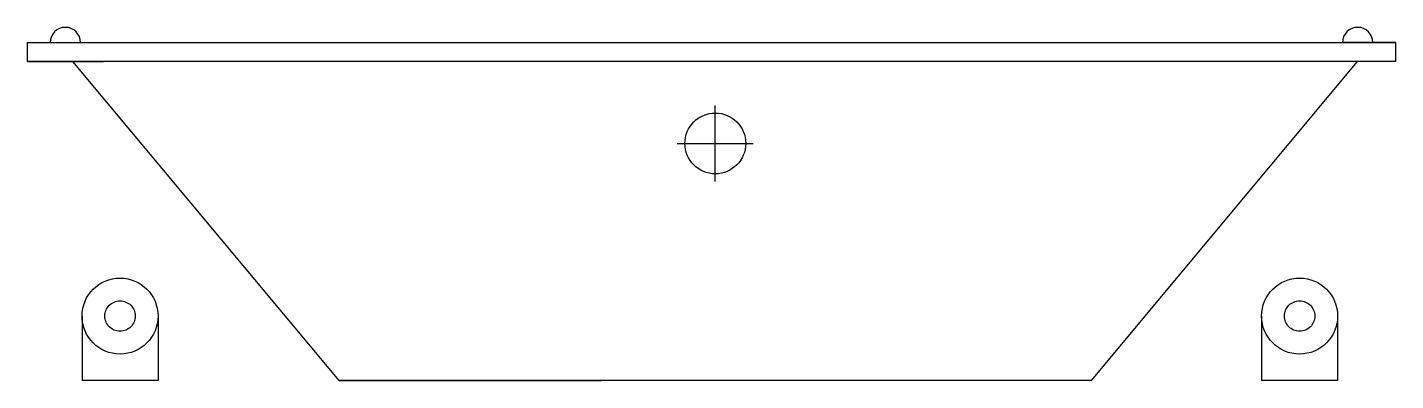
# Model space of a CAD drawing. Header units: millimetres. Extents: x 673.88 to 675.68, y 770.81 to 771.28.
import ezdxf

# ---------------------------------------------------------------- set-up
doc = ezdxf.new("R2010")
doc.units = ezdxf.units.MM
doc.linetypes.add('ACAD_ISO02W100', pattern=[15, 12, -3])
doc.linetypes.add('HIDDEN2', pattern=[0.1875, 0.125, -0.0625])
doc.layers.add('Acqualife', color=3, linetype='Continuous')

msp = doc.modelspace()

# ---------------------------------------------------------------- linework, layer by layer
at = {"layer": 'Acqualife'}
for p, q in [((673.8834, 771.2584), (675.6834, 771.2584)), ((673.8834, 771.2334), (673.8834, 771.2584)), ((673.8834, 771.2584), (673.9334, 771.2584)), ((675.6334, 771.2584), (675.6134, 771.2584)), ((675.6834, 771.2584), (675.6334, 771.2584)), ((675.6834, 771.2584), (675.6834, 771.2334)), ((675.6834, 771.2334), (673.8834, 771.2334)), ((673.8834, 771.2334), (673.9834, 771.2334)), ((675.6834, 771.2334), (675.6234, 771.2334)), ((675.6834, 771.2334), (675.6334, 771.2334))]:
    msp.add_line(p, q, dxfattribs=at)
at = {"layer": 'Acqualife', "color": 2}
for p, q in [((674.2934, 770.8134), (673.9434, 771.2334)), ((675.2834, 770.8134), (675.6334, 771.2334)), ((675.2834, 770.8134), (674.2934, 770.8134)), ((674.2934, 770.8134), (674.6384, 770.8134))]:
    msp.add_line(p, q, dxfattribs=at)
at = {"layer": 'Acqualife', "color": 1, "linetype": 'HIDDEN2', "ltscale": 0.25}
for p, q in [((674.7884, 771.0756), (674.7884, 771.1756)), ((674.7384, 771.1256), (674.8384, 771.1256))]:
    msp.add_line(p, q, dxfattribs=at)
at = {"layer": 'Acqualife', "linetype": 'ACAD_ISO02W100'}
for p, q in [((673.9553, 770.8984), (673.9553, 770.8134)), ((674.0553, 770.8984), (674.0553, 770.8134)), ((675.5071, 770.8984), (675.5071, 770.8134)), ((675.6071, 770.8984), (675.6071, 770.8134)), ((674.0553, 770.8134), (673.9553, 770.8134)), ((675.6071, 770.8134), (675.5071, 770.8134))]:
    msp.add_line(p, q, dxfattribs=at)
at = {"layer": 'Acqualife'}
msp.add_circle((674.7884, 771.1256), 0.04, dxfattribs=at)
at = {"layer": 'Acqualife', "linetype": 'ACAD_ISO02W100'}
for centre, radius in [((674.0053, 770.8984), 0.05), ((675.5571, 770.8984), 0.05), ((674.0053, 770.8984), 0.02), ((675.5571, 770.8984), 0.02)]:
    msp.add_circle(centre, radius, dxfattribs=at)
at = {"layer": 'Acqualife'}
for centre in [(673.9334, 771.2584), (675.6334, 771.2584)]:
    msp.add_arc(centre, 0.02, 0, 180, dxfattribs=at)

doc.saveas('drawing.dxf')
